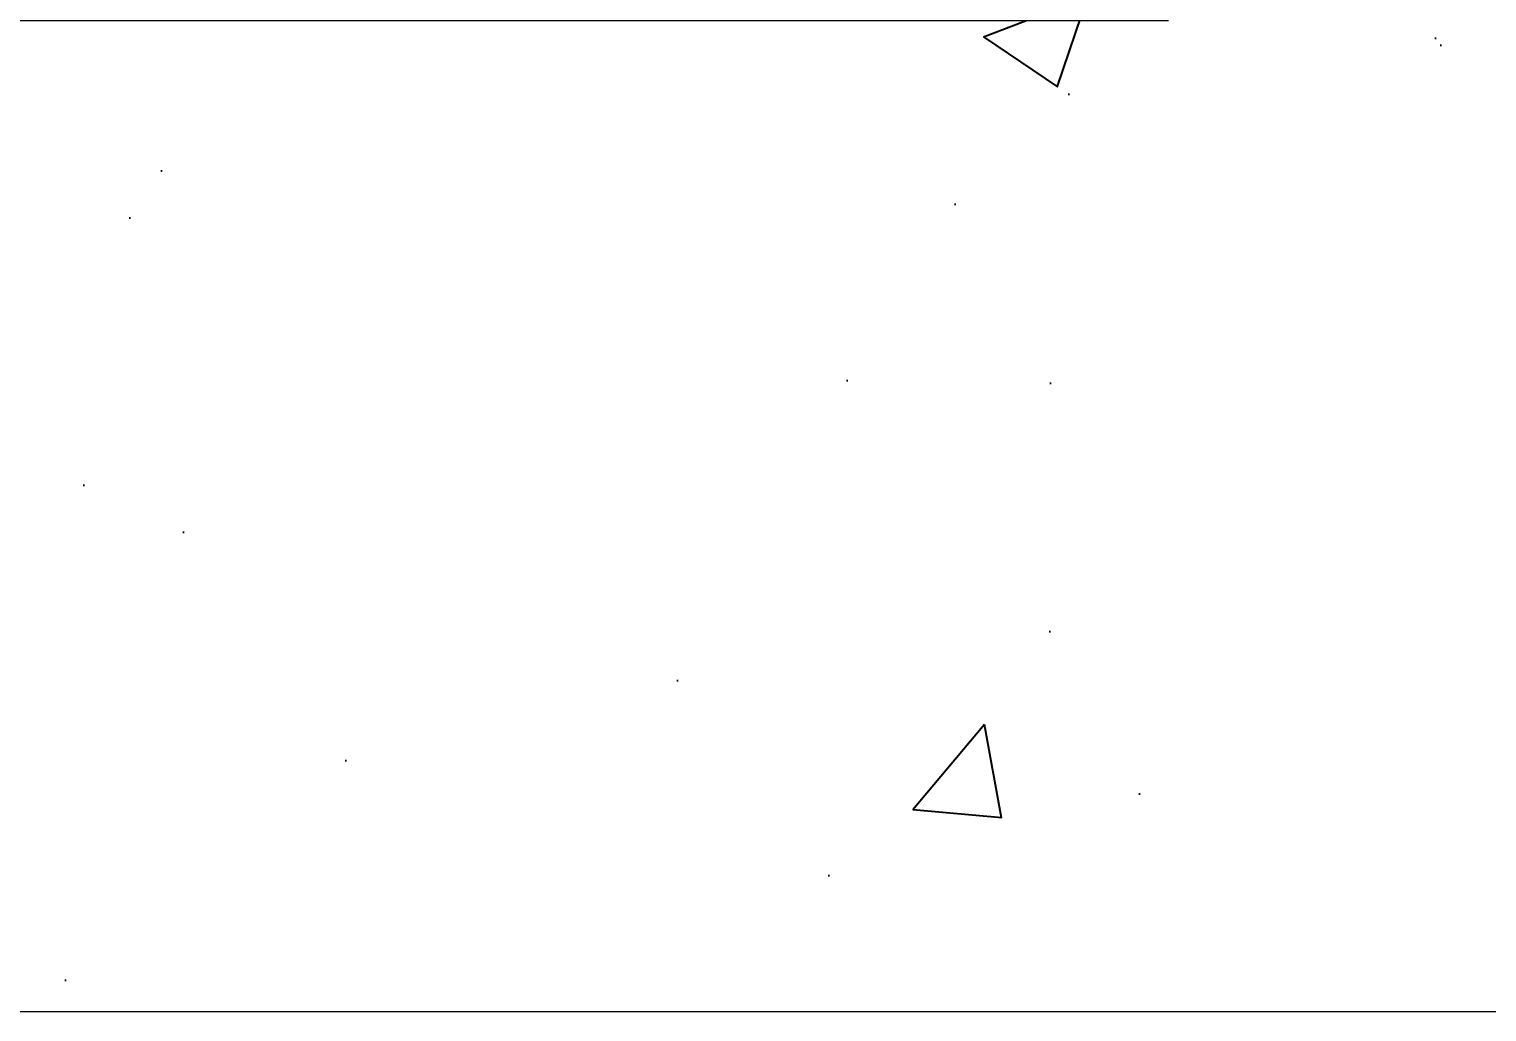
# Model space of a CAD drawing. Header units: millimetres. Extents: x -20000 to 230000, y -17405 to 24510.
# Drawn here: x 54967.6 to 55114.6, y -14116.3 to -14017.1 of the extents above; entities that cross this region are included whole.
import ezdxf

# ---------------------------------------------------------------- set-up
doc = ezdxf.new("R2010")
doc.units = ezdxf.units.MM
doc.header["$PDMODE"] = 35
doc.header["$PDSIZE"] = 0.5
doc.layers.get('0').update_dxf_attribs({"lineweight": 13})
doc.layers.get('Defpoints').update_dxf_attribs({"true_color": 0xc2a584})
doc.layers.add('0 - Invisible', color=43, linetype='Continuous', lineweight=0, plot=False)
doc.layers.add('1 - BETON', color=251, linetype='Continuous', lineweight=25)
doc.styles.add('Texte Poralu', font='tahomabd.ttf')
doc.dimstyles.new('30 - 1000', dxfattribs={"dimtxt": 10, "dimasz": 10, "dimexe": 5, "dimexo": 2.5, "dimgap": 5, "dimtad": 1, "dimdec": 1, "dimtxsty": 'Texte Poralu', "dimcen": 5, "dimazin": 0, "dimtfac": 1, "dimtdec": 1, "dimtmove": 0, "dimatfit": 3, "dimfxl": 1, "dimarcsym": 0})

# ---------------------------------------------------------------- blocks, each defined once
blk = doc.blocks.new('*U613')
at = {"layer": '1 - BETON'}
h = blk.add_hatch(dxfattribs=at)
h.set_pattern_fill('CONCRETE', color=256, scale=15, style=0, pattern_type=2)
h.set_pattern_definition([(49.99999999999999, (-205.0000000001651, 285.4999999999822), (107.589027390113, -9.412820247389266), [11.25, -123.75]), (355, (-205.0000000001651, 285.4999999999822), (-20.81270004195, 112.8288200550018), [9, -99]), (100.4514, (-196.0342480001651, 284.7155989999821), (86.77640725710323, 103.415931309143), [9.5610285, -105.1713168]), (46.18420000000002, (-205.0000000001651, 315.4999999999822), (160.0861572938467, -24.82785214935271), [16.87499999999959, -185.6249999999968]), (96.6356, (-191.6594882501651, 313.4310039499821), (140.1994058323055, 146.1176806350663), [14.3415432, -157.75695]), (351.1842, (-205.0000000001651, 315.4999999999822), (140.1992917700441, 146.1177901387987), [13.5, -148.5]), (21, (-190.0000000001651, 307.9999999999822), (89.53605781776925, -60.39283359980082), [11.25, -123.75]), (326.0000000000001, (-190.0000000001651, 307.9999999999822), (36.49729978823726, 108.772506757028), [9, -99]), (71.4514, (-182.5386650501651, 302.9672590999821), (126.0333942872235, 48.37957450649286), [9.5610285, -105.1713168]), (37.50000000000001, (-205.0000000001651, 285.4999999999822), (1.8239782975936, 49.93407807469672), [0, -97.8, 0, -100.5, 0, -99.375]), (7.499999999999999, (-205.0000000001651, 285.4999999999822), (39.46043061632229, 59.16175678235403), [0, -57.3, 0, -95.55, 0, -37.875]), (327.5, (-238.4500000001651, 285.4999999999822), (80.07336542586135, -3.383230760156963), [0, -37.5, 0, -117, 0, -155.25]), (317.5, (-253.4500000001651, 285.4999999999822), (87.47792540135794, 15.01574734984766), [0, -48.75, 0, -77.69999999999999, 0, -110.25])])
h.paths.add_polyline_path([(-190.6519566091908, -80.22670254202892), (-200.7681680429923, -79.5633444152223), (-190.9836356725941, -76.90991190799562)], flags=8)
edge = h.paths.add_edge_path(flags=0)
edge.add_line((-190.8177961408925, -78.56830722501228), (-121.1651928261927, -71.60304689354197))
h.paths.add_polyline_path([(-202.1117021403187, -82.34346763252938), (-119.5984603262298, -74.09214345112049), (-121.7479144043429, -52.59760266998933), (-204.2611562184318, -60.84892685139822)], flags=24)
h.paths.add_polyline_path([(314.9999999999709, -110.0000000000045), (214.9999999999745, -210.0000000000009), (-385.0000000000712, -210.0000000000085), (-465.0000000000654, -130.0000000000064), (-265.0000000000655, -130.0000000000064), (-265.0000000000655, -70.50000000000655), (-60, -50), (-60, 0), (0, 0), (0, -110.0000000000045)])
at = {"layer": '0 - Invisible'}
blk.add_lwpolyline([(314.9999999999709, -110.0000000000045), (214.9999999999745, -210.0000000000009), (-385.0000000000712, -210.0000000000085), (-465.0000000000654, -130.0000000000064)], dxfattribs=at)
blk = doc.blocks.new('*D632')
at = {"layer": 'Defpoints', "color": 0, "lineweight": -2, "transparency": 16777216}
for p, q in [((54891.10232437548, -14006.26779066064), (54891.10232437548, -13996.26779066064)), ((55082.50002455683, -14016.26779066064), (54886.10232437548, -14016.26779066064)), ((54891.10232437548, -14016.26779066064), (54891.10232437548, -14036.26779066064)), ((54822.50002455676, -14036.26779066064), (54896.10232437548, -14036.26779066064)), ((54891.10232437548, -14046.26779066064), (54891.10232437548, -14082.24495654378))]:
    blk.add_line(p, q, dxfattribs=at)
at = {"layer": 'Defpoints', "color": 0, "transparency": 16777216}
for p in [(55085.00002455683, -14016.26779066064), (54820.00002455676, -14036.26779066064), (54891.10232437548, -14036.26779066064)]:
    blk.add_point(p, dxfattribs=at)
for points in [[(54889.43565770881, -14006.26779066064), (54892.76899104214, -14006.26779066064), (54891.10232437548, -14016.26779066064)], [(54889.43565770881, -14046.26779066064), (54892.76899104214, -14046.26779066064), (54891.10232437548, -14036.26779066064)]]:
    blk.add_solid(points, dxfattribs=at)
at = {"layer": 'Defpoints', "color": 0, "transparency": 16777216, "insert": (54880.89748891543, -14069.2563736022), "char_height": 10, "attachment_point": 5, "rotation": 90, "style": 'Texte Poralu'}
blk.add_mtext('20', dxfattribs=at)

msp = doc.modelspace()

# ---------------------------------------------------------------- block references
msp.add_blockref('*U613', (55085.00002455683, -13906.26779066064))

# ---------------------------------------------------------------- dimensions: what is measured, and where the dimension line sits
at = {"layer": 'Defpoints'}
dim = msp.add_linear_dim(base=(54891.10232437548, -14036.26779066064), p1=(55085.00002455683, -14016.26779066064), p2=(54820.00002455676, -14036.26779066064), angle=90, dimstyle='30 - 1000', dxfattribs=at)
dim.commit()
dim.dimension.update_dxf_attribs({"geometry": '*D632', "text_midpoint": (54880.89748891543, -14069.2563736022)})

doc.saveas('drawing.dxf')
